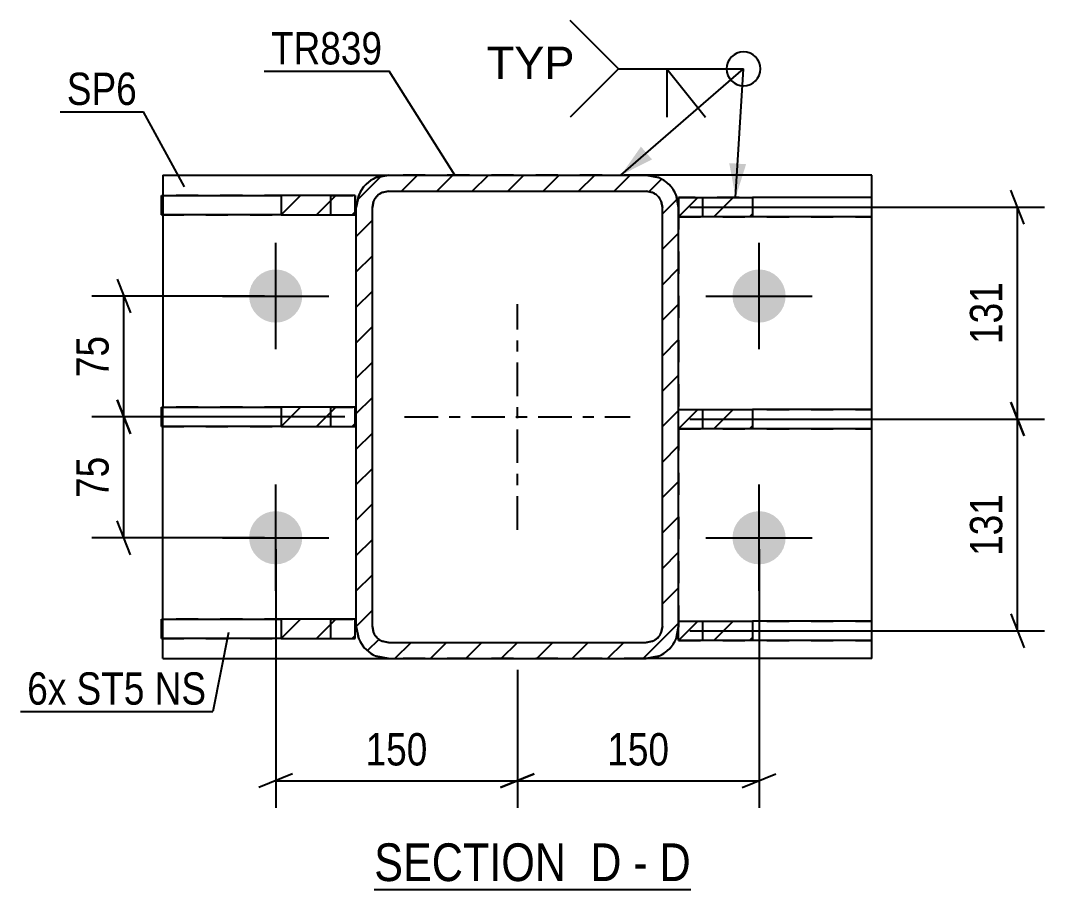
# Model space of a CAD drawing. Header units: millimetres. Extents: x -2250 to 594, y 0 to 1057.
# Drawn here: x -201.9 to -111.1, y 960.5 to 1037.6 of the extents above; entities that cross this region are included whole.
import ezdxf

# ---------------------------------------------------------------- set-up
doc = ezdxf.new("R2010")
doc.units = ezdxf.units.MM
doc.linetypes.add('DXK_LINE_DOT2', pattern=[3.9198, 1.9599, -1.9599])
doc.linetypes.add('DXK_LINE_DOT3', pattern=[5.9187, 2.979, -0.9799, 0.9799, -0.9799])
doc.styles.add('Arial', font='ARIAL.TTF', dxfattribs={"height": 0.2})
doc.styles.add('Arial Narrow', font='ARIALN.TTF', dxfattribs={"height": 0.2})

# ---------------------------------------------------------------- blocks, each defined once
blk = doc.blocks.new('Unknown-761553754-14 - 3026')
at = {"color": 6, "linetype": 'Continuous'}
blk.add_line((-170.575, 960.525), (-142.504, 960.525), dxfattribs=at)
at = {"color": 0, "linetype": 'Continuous'}
for points in [[(-152.466, 961.275), (-152.466, 964.775), (-170.575, 964.775), (-170.575, 961.275)], [(-148.648, 961.275), (-148.648, 964.775), (-151.416, 964.775), (-151.416, 961.275)], [(-146.323, 961.275), (-146.323, 964.775), (-147.598, 964.775), (-147.598, 961.275)], [(-142.504, 961.275), (-142.504, 964.775), (-145.273, 964.775), (-145.273, 961.275)]]:
    blk.add_wipeout(points, dxfattribs=at)
at = {"color": 7, "linetype": 'Continuous', "style": 'Arial Narrow'}
for s, height, p in [('SECTION ', 3.3405, (-170.575, 961.275)), ('D', 3.34, (-151.416, 961.275)), ('D', 3.34, (-145.273, 961.275)), ('-', 3.34, (-147.598, 961.275))]:
    blk.add_text(s, height=height, dxfattribs=at).set_placement(p)
blk = doc.blocks.new('Part-761553754-3178 - 3026')
at = {"linetype": 'Continuous'}
h = blk.add_hatch(dxfattribs=at)
h.set_pattern_fill('', scale=0.7, style=0, pattern_type=0)
h.set_pattern_definition([(45, (-143.5949, 1020.1657), (-1.57154, 1.57154), [])])
h.paths.add_polyline_path([(-143.595, 1021.88), (-143.595, 1020.166), (-137.044, 1020.166), (-137.044, 1021.88)])
at = {"color": 2, "linetype": 'Continuous'}
for p, q in [((-143.595, 1021.88), (-143.595, 1021.88)), ((-143.595, 1020.166), (-143.595, 1021.88)), ((-143.595, 1021.88), (-137.044, 1021.88)), ((-126.452, 1021.88), (-137.044, 1021.88)), ((-137.044, 1021.88), (-137.044, 1020.166)), ((-126.452, 1020.166), (-126.452, 1021.88)), ((-143.595, 1020.166), (-143.595, 1020.166)), ((-137.044, 1020.166), (-143.595, 1020.166)), ((-126.452, 1020.166), (-137.044, 1020.166))]:
    blk.add_line(p, q, dxfattribs=at)
at = {"color": 7, "linetype": 'DXK_LINE_DOT2'}
for p, q in [((-126.452, 1021.88), (-143.595, 1021.88)), ((-143.595, 1021.88), (-143.595, 1020.166)), ((-141.452, 1020.166), (-141.452, 1021.88)), ((-143.595, 1020.166), (-126.452, 1020.166))]:
    blk.add_line(p, q, dxfattribs=at)
blk = doc.blocks.new('Part-761553754-3173 - 3026')
at = {"linetype": 'Continuous'}
h = blk.add_hatch(dxfattribs=at)
h.set_pattern_fill('', scale=0.7, style=0, pattern_type=0)
h.set_pattern_definition([(45, (-143.5949, 982.5943), (-1.57154, 1.57154), [])])
h.paths.add_polyline_path([(-143.595, 984.309), (-143.595, 982.594), (-137.044, 982.594), (-137.044, 984.309)])
at = {"color": 2, "linetype": 'Continuous'}
for p, q in [((-143.595, 984.309), (-143.595, 984.309)), ((-143.595, 982.594), (-143.595, 984.309)), ((-143.595, 984.309), (-137.044, 984.309)), ((-126.452, 984.309), (-137.044, 984.309)), ((-137.044, 984.309), (-137.044, 982.594)), ((-126.452, 982.594), (-126.452, 984.309)), ((-143.595, 982.594), (-143.595, 982.594)), ((-137.044, 982.594), (-143.595, 982.594)), ((-126.452, 982.594), (-137.044, 982.594))]:
    blk.add_line(p, q, dxfattribs=at)
at = {"color": 7, "linetype": 'DXK_LINE_DOT2'}
for p, q in [((-143.595, 982.594), (-143.595, 984.309)), ((-143.595, 984.309), (-126.452, 984.309)), ((-141.452, 982.594), (-141.452, 984.309)), ((-143.595, 982.594), (-126.452, 982.594))]:
    blk.add_line(p, q, dxfattribs=at)
blk = doc.blocks.new('Part-761553754-3188 - 3026')
at = {"linetype": 'Continuous'}
h = blk.add_hatch(dxfattribs=at)
h.set_pattern_fill('', scale=0.7, style=0, pattern_type=0)
h.set_pattern_definition([(45, (-178.827, 982.78), (-1.57154, 1.57154), [])])
h.paths.add_polyline_path([(-178.827, 984.494), (-178.827, 982.78), (-172.276, 982.78), (-172.276, 984.494)])
at = {"color": 2, "linetype": 'Continuous'}
for p, q in [((-189.419, 984.494), (-178.827, 984.494)), ((-189.419, 982.78), (-189.419, 984.494)), ((-172.276, 984.494), (-178.827, 984.494)), ((-178.827, 984.494), (-178.827, 982.78)), ((-172.276, 984.494), (-172.276, 984.494)), ((-172.276, 982.78), (-172.276, 984.494)), ((-178.827, 982.78), (-189.419, 982.78)), ((-178.827, 982.78), (-172.276, 982.78)), ((-172.276, 982.78), (-172.276, 982.78))]:
    blk.add_line(p, q, dxfattribs=at)
at = {"color": 7, "linetype": 'DXK_LINE_DOT2'}
for p, q in [((-174.419, 984.494), (-189.419, 984.494)), ((-174.419, 982.78), (-174.419, 984.494)), ((-174.419, 984.494), (-172.276, 984.494)), ((-172.276, 982.78), (-172.276, 984.494)), ((-189.419, 982.78), (-172.276, 982.78))]:
    blk.add_line(p, q, dxfattribs=at)
blk = doc.blocks.new('Part-761553754-3183 - 3026')
at = {"linetype": 'Continuous'}
h = blk.add_hatch(dxfattribs=at)
h.set_pattern_fill('', scale=0.7, style=0, pattern_type=0)
h.set_pattern_definition([(45, (-143.5949, 1001.38), (-1.57154, 1.57154), [])])
h.paths.add_polyline_path([(-143.595, 1003.094), (-143.595, 1001.38), (-137.044, 1001.38), (-137.044, 1003.094)])
at = {"color": 2, "linetype": 'Continuous'}
for p, q in [((-143.595, 1003.094), (-143.595, 1003.094)), ((-143.595, 1001.38), (-143.595, 1003.094)), ((-143.595, 1003.094), (-137.044, 1003.094)), ((-126.452, 1003.094), (-137.044, 1003.094)), ((-137.044, 1003.094), (-137.044, 1001.38)), ((-126.452, 1001.38), (-126.452, 1003.094)), ((-143.595, 1001.38), (-143.595, 1001.38)), ((-137.044, 1001.38), (-143.595, 1001.38)), ((-126.452, 1001.38), (-137.044, 1001.38))]:
    blk.add_line(p, q, dxfattribs=at)
at = {"color": 7, "linetype": 'DXK_LINE_DOT2'}
for p, q in [((-143.595, 1001.38), (-143.595, 1003.094)), ((-143.595, 1003.094), (-126.452, 1003.094)), ((-141.452, 1001.38), (-141.452, 1003.094)), ((-143.595, 1001.38), (-126.452, 1001.38))]:
    blk.add_line(p, q, dxfattribs=at)
blk = doc.blocks.new('Part-761553754-3257 - 3026')
at = {"linetype": 'Continuous'}
h = blk.add_hatch(dxfattribs=at)
h.set_pattern_fill('', scale=0.7, style=0, pattern_type=0)
h.set_pattern_definition([(45, (-172.1663, 983.8522), (-1.57154, 1.57154), [])])
h.paths.add_polyline_path([(-172.166, 1020.995), (-172.166, 983.852), (-171.949, 982.759), (-171.329, 981.832), (-170.403, 981.212), (-169.309, 980.995), (-146.452, 980.995), (-145.359, 981.212), (-144.432, 981.832), (-143.812, 982.759), (-143.595, 983.852), (-143.595, 1020.995), (-143.812, 1022.088), (-144.432, 1023.015), (-145.359, 1023.635), (-146.452, 1023.852), (-169.309, 1023.852), (-170.403, 1023.635), (-171.329, 1023.015), (-171.949, 1022.088)])
h.paths.add_polyline_path([(-170.319, 1022.005), (-169.856, 1022.315), (-169.309, 1022.424), (-146.452, 1022.424), (-145.905, 1022.315), (-145.442, 1022.005), (-145.132, 1021.542), (-145.023, 1020.995), (-145.023, 983.852), (-145.132, 983.305), (-145.442, 982.842), (-145.905, 982.532), (-146.452, 982.424), (-169.309, 982.424), (-169.856, 982.532), (-170.319, 982.842), (-170.629, 983.305), (-170.738, 983.852), (-170.738, 1020.995), (-170.629, 1021.542)])
at = {"color": 7, "linetype": 'DXK_LINE_DOT2'}
for p, q in [((-170.403, 1023.635), (-169.309, 1023.852)), ((-169.309, 1023.852), (-146.452, 1023.852)), ((-146.452, 1023.852), (-145.359, 1023.635)), ((-169.309, 1022.424), (-169.856, 1022.315)), ((-169.309, 1022.424), (-146.452, 1022.424)), ((-145.905, 1022.315), (-146.452, 1022.424)), ((-172.166, 1020.995), (-171.949, 1022.088)), ((-170.629, 1021.542), (-170.738, 1020.995)), ((-145.023, 1020.995), (-145.132, 1021.542)), ((-143.812, 1022.088), (-143.595, 1020.995)), ((-172.166, 983.852), (-172.166, 1020.995)), ((-170.738, 983.852), (-170.738, 1020.995)), ((-145.023, 983.852), (-145.023, 1020.995)), ((-143.595, 1020.995), (-143.595, 983.852)), ((-172.166, 983.852), (-172.166, 983.852)), ((-171.949, 982.759), (-172.166, 983.852)), ((-170.738, 983.852), (-170.629, 983.305)), ((-145.132, 983.305), (-145.023, 983.852)), ((-143.595, 983.852), (-143.812, 982.759)), ((-169.856, 982.532), (-169.309, 982.424)), ((-169.309, 982.424), (-146.452, 982.424)), ((-146.452, 982.424), (-145.905, 982.532)), ((-169.309, 980.995), (-170.403, 981.212)), ((-169.309, 980.995), (-146.452, 980.995)), ((-145.359, 981.212), (-146.452, 980.995))]:
    blk.add_line(p, q, dxfattribs=at)
at = {"color": 2, "linetype": 'Continuous'}
for p, q in [((-169.309, 1023.852), (-170.403, 1023.635)), ((-169.309, 1023.852), (-169.309, 1023.852)), ((-169.309, 1023.852), (-146.452, 1023.852)), ((-146.452, 1023.852), (-146.452, 1023.852)), ((-145.359, 1023.635), (-146.452, 1023.852)), ((-169.856, 1022.315), (-169.309, 1022.424)), ((-169.309, 1022.424), (-169.309, 1022.424)), ((-169.309, 1022.424), (-146.452, 1022.424)), ((-146.452, 1022.424), (-146.452, 1022.424)), ((-146.452, 1022.424), (-145.905, 1022.315)), ((-171.949, 1022.088), (-172.166, 1020.995)), ((-170.738, 1020.995), (-170.629, 1021.542)), ((-145.132, 1021.542), (-145.023, 1020.995)), ((-143.595, 1020.995), (-143.812, 1022.088)), ((-172.166, 1020.995), (-172.166, 1020.995)), ((-172.166, 983.852), (-172.166, 1020.995)), ((-170.738, 1020.995), (-170.738, 1020.995)), ((-170.738, 983.852), (-170.738, 1020.995)), ((-145.023, 1020.995), (-145.023, 1020.995)), ((-145.023, 983.852), (-145.023, 1020.995)), ((-143.595, 1020.995), (-143.595, 1020.995)), ((-143.595, 983.852), (-143.595, 1020.995)), ((-172.166, 983.852), (-172.166, 983.852)), ((-172.166, 983.852), (-171.949, 982.759)), ((-170.738, 983.852), (-170.738, 983.852)), ((-170.629, 983.305), (-170.738, 983.852)), ((-145.023, 983.852), (-145.132, 983.305)), ((-145.023, 983.852), (-145.023, 983.852)), ((-143.812, 982.759), (-143.595, 983.852)), ((-143.595, 983.852), (-143.595, 983.852)), ((-169.309, 982.424), (-169.856, 982.532)), ((-169.309, 982.424), (-169.309, 982.424)), ((-169.309, 982.424), (-146.452, 982.424)), ((-145.905, 982.532), (-146.452, 982.424)), ((-146.452, 982.424), (-146.452, 982.424)), ((-170.403, 981.212), (-169.309, 980.995)), ((-169.309, 980.995), (-169.309, 980.995)), ((-169.309, 980.995), (-146.452, 980.995)), ((-146.452, 980.995), (-145.359, 981.212)), ((-146.452, 980.995), (-146.452, 980.995))]:
    blk.add_line(p, q, dxfattribs=at)
at = {"color": 7, "linetype": 'DXK_LINE_DOT3'}
for p, q in [((-157.881, 992.424), (-157.881, 1012.424)), ((-167.881, 1002.424), (-147.881, 1002.424))]:
    blk.add_line(p, q, dxfattribs=at)
at = {"color": 7, "linetype": 'DXK_LINE_DOT2'}
for centre, radius, start, end in [((-169.309, 1020.995), 2.857, 112.5, 157.5), ((-146.452, 1020.995), 2.857, 22.5, 67.5), ((-169.309, 1020.995), 1.429, 112.5, 157.5), ((-146.452, 1020.995), 1.429, 22.5, 67.5), ((-169.309, 983.852), 1.429, 202.5, 247.5), ((-146.452, 983.852), 1.429, 292.5, 337.5), ((-169.309, 983.852), 2.857, 202.5, 247.5), ((-146.452, 983.852), 2.857, 292.5, 337.5)]:
    blk.add_arc(centre, radius, start, end, dxfattribs=at)
at = {"color": 2, "linetype": 'Continuous'}
for centre, radius, start, end in [((-169.309, 1020.995), 2.857, 112.5, 157.5), ((-146.452, 1020.995), 2.857, 22.5, 67.5), ((-169.309, 1020.995), 1.429, 112.5, 157.5), ((-146.452, 1020.995), 1.429, 22.5, 67.5), ((-169.309, 983.852), 1.429, 202.5, 247.5), ((-146.452, 983.852), 1.429, 292.5, 337.5), ((-169.309, 983.852), 2.857, 202.5, 247.5), ((-146.452, 983.852), 2.857, 292.5, 337.5)]:
    blk.add_arc(centre, radius, start, end, dxfattribs=at)
blk = doc.blocks.new('Part-761553754-3193 - 3026')
at = {"linetype": 'Continuous'}
h = blk.add_hatch(dxfattribs=at)
h.set_pattern_fill('', scale=0.7, style=0, pattern_type=0)
h.set_pattern_definition([(45, (-178.827, 1020.3514), (-1.57154, 1.57154), [])])
h.paths.add_polyline_path([(-178.827, 1022.066), (-178.827, 1020.351), (-172.276, 1020.351), (-172.276, 1022.066)])
at = {"color": 2, "linetype": 'Continuous'}
for p, q in [((-189.419, 1022.066), (-178.827, 1022.066)), ((-189.419, 1020.351), (-189.419, 1022.066)), ((-172.276, 1022.066), (-178.827, 1022.066)), ((-178.827, 1022.066), (-178.827, 1020.351)), ((-172.276, 1022.066), (-172.276, 1022.066)), ((-172.276, 1020.351), (-172.276, 1022.066)), ((-178.827, 1020.351), (-189.419, 1020.351)), ((-178.827, 1020.351), (-172.276, 1020.351)), ((-172.276, 1020.351), (-172.276, 1020.351))]:
    blk.add_line(p, q, dxfattribs=at)
at = {"color": 7, "linetype": 'DXK_LINE_DOT2'}
for p, q in [((-174.419, 1022.066), (-189.419, 1022.066)), ((-174.419, 1020.351), (-174.419, 1022.066)), ((-174.419, 1022.066), (-172.276, 1022.066)), ((-172.276, 1022.066), (-172.276, 1020.351)), ((-189.419, 1020.351), (-172.276, 1020.351))]:
    blk.add_line(p, q, dxfattribs=at)
blk = doc.blocks.new('Part-761553754-3198 - 3026')
at = {"linetype": 'Continuous'}
h = blk.add_hatch(dxfattribs=at)
h.set_pattern_fill('', scale=0.7, style=0, pattern_type=0)
h.set_pattern_definition([(45, (-178.827, 1001.5657), (-1.57154, 1.57154), [])])
h.paths.add_polyline_path([(-178.827, 1003.28), (-178.827, 1001.566), (-172.276, 1001.566), (-172.276, 1003.28)])
at = {"color": 2, "linetype": 'Continuous'}
for p, q in [((-189.419, 1003.28), (-178.827, 1003.28)), ((-189.419, 1001.566), (-189.419, 1003.28)), ((-172.276, 1003.28), (-178.827, 1003.28)), ((-178.827, 1003.28), (-178.827, 1001.566)), ((-172.276, 1003.28), (-172.276, 1003.28)), ((-172.276, 1001.566), (-172.276, 1003.28)), ((-178.827, 1001.566), (-189.419, 1001.566)), ((-178.827, 1001.566), (-172.276, 1001.566)), ((-172.276, 1001.566), (-172.276, 1001.566))]:
    blk.add_line(p, q, dxfattribs=at)
at = {"color": 7, "linetype": 'DXK_LINE_DOT2'}
for p, q in [((-174.419, 1003.28), (-189.419, 1003.28)), ((-174.419, 1001.566), (-174.419, 1003.28)), ((-174.419, 1003.28), (-172.276, 1003.28)), ((-172.276, 1001.566), (-172.276, 1003.28)), ((-189.419, 1001.566), (-172.276, 1001.566))]:
    blk.add_line(p, q, dxfattribs=at)
blk = doc.blocks.new('Part-761553754-3251 - 3026')
at = {"color": 2, "linetype": 'Continuous'}
for p, q in [((-189.309, 1023.852), (-189.309, 1022.066)), ((-189.309, 1023.852), (-169.309, 1023.852)), ((-126.452, 1023.852), (-146.452, 1023.852)), ((-126.452, 980.995), (-126.452, 1023.852)), ((-189.309, 1020.351), (-189.309, 1003.28)), ((-189.309, 984.494), (-189.309, 1001.566)), ((-189.309, 980.995), (-189.309, 982.78)), ((-189.309, 980.995), (-169.309, 980.995)), ((-126.452, 980.995), (-146.452, 980.995))]:
    blk.add_line(p, q, dxfattribs=at)
at = {"color": 7, "linetype": 'DXK_LINE_DOT2'}
for p, q in [((-146.452, 1023.852), (-169.309, 1023.852)), ((-189.309, 1022.066), (-189.309, 1020.351)), ((-189.309, 1001.566), (-189.309, 1003.28)), ((-189.309, 982.78), (-189.309, 984.494)), ((-146.452, 980.995), (-169.309, 980.995))]:
    blk.add_line(p, q, dxfattribs=at)
blk = doc.blocks.new('Bolt-761553754-3292 - 3026')
at = {"linetype": 'Continuous'}
for points in [[(-181.666, 1013.138, -1), (-176.952, 1013.138, -1)], [(-138.809, 1013.138, -1), (-134.095, 1013.138, -1)], [(-181.666, 991.709, -1), (-176.952, 991.709, -1)], [(-138.809, 991.709, -1), (-134.095, 991.709, -1)]]:
    blk.add_hatch(color=1, dxfattribs=at).paths.add_polyline_path(points)
at = {"color": 1, "linetype": 'Continuous'}
for p, q in [((-179.309, 1008.424), (-179.309, 1017.852)), ((-136.452, 1008.424), (-136.452, 1017.852)), ((-184.023, 1013.138), (-174.595, 1013.138)), ((-141.166, 1013.138), (-131.738, 1013.138)), ((-179.309, 986.995), (-179.309, 996.424)), ((-136.452, 986.995), (-136.452, 996.424)), ((-184.023, 991.709), (-174.595, 991.709)), ((-141.166, 991.709), (-131.738, 991.709))]:
    blk.add_line(p, q, dxfattribs=at)
blk = doc.blocks.new('StraightDimension-761553754-24705 - 3026')
at = {"color": 7, "linetype": 'Continuous'}
for p, q in [((-193.375, 1003.924), (-192.175, 1000.924)), ((-173.166, 1002.424), (-195.625, 1002.424)), ((-192.775, 991.709), (-192.775, 1002.424)), ((-192.175, 990.209), (-193.375, 993.209)), ((-180.309, 991.709), (-195.625, 991.709))]:
    blk.add_line(p, q, dxfattribs=at)
at = {"color": 0}
blk.add_wipeout([(-193.525, 999.495), (-197.725, 999.495), (-197.725, 994.638), (-193.525, 994.638)], dxfattribs=at)
at = {"color": 3, "style": 'Arial Narrow'}
blk.add_text('75', height=2.8633, rotation=90.00021, dxfattribs=at).set_placement((-194.125, 995.238))
blk = doc.blocks.new('StraightDimension-761553754-3353 - 3026')
at = {"color": 7, "linetype": 'Continuous'}
for p, q in [((-179.309, 990.709), (-179.309, 967.775)), ((-157.881, 979.995), (-157.881, 967.775)), ((-177.809, 970.775), (-180.809, 969.575)), ((-159.381, 969.575), (-156.381, 970.775)), ((-179.309, 970.175), (-157.881, 970.175))]:
    blk.add_line(p, q, dxfattribs=at)
at = {"color": 0}
blk.add_wipeout([(-165.253, 970.925), (-165.253, 975.125), (-171.937, 975.125), (-171.937, 970.925)], dxfattribs=at)
at = {"color": 3, "style": 'Arial Narrow'}
blk.add_text('150', height=2.8633, dxfattribs=at).set_placement((-171.337, 971.525))
blk = doc.blocks.new('StraightDimension-761553754-3298 - 3026')
at = {"color": 7, "linetype": 'Continuous'}
for p, q in [((-112.943, 1019.523), (-114.143, 1022.523)), ((-142.595, 1021.023), (-111.143, 1021.023)), ((-113.543, 1002.237), (-113.543, 1021.023)), ((-114.143, 1003.737), (-112.943, 1000.737)), ((-142.595, 1002.237), (-111.143, 1002.237))]:
    blk.add_line(p, q, dxfattribs=at)
at = {"color": 0}
blk.add_wipeout([(-114.293, 1014.972), (-118.493, 1014.972), (-118.493, 1008.288), (-114.293, 1008.288)], dxfattribs=at)
at = {"color": 3, "style": 'Arial Narrow'}
blk.add_text('131', height=2.8633, rotation=90.00021, dxfattribs=at).set_placement((-114.893, 1008.888))
blk = doc.blocks.new('StraightDimension-761553754-3305 - 3026')
at = {"color": 7, "linetype": 'Continuous'}
for p, q in [((-112.943, 1000.737), (-114.143, 1003.737)), ((-142.595, 1002.237), (-111.143, 1002.237)), ((-113.543, 983.451), (-113.543, 1002.237)), ((-114.143, 984.951), (-112.943, 981.951)), ((-142.595, 983.451), (-111.143, 983.451))]:
    blk.add_line(p, q, dxfattribs=at)
at = {"color": 0}
blk.add_wipeout([(-114.293, 996.186), (-118.493, 996.186), (-118.493, 989.502), (-114.293, 989.502)], dxfattribs=at)
at = {"color": 3, "style": 'Arial Narrow'}
blk.add_text('131', height=2.8633, rotation=90.00021, dxfattribs=at).set_placement((-114.893, 990.102))
blk = doc.blocks.new('StraightDimension-761553754-3347 - 3026')
at = {"color": 7, "linetype": 'Continuous'}
for p, q in [((-136.452, 990.709), (-136.452, 967.775)), ((-157.881, 979.995), (-157.881, 967.775)), ((-156.381, 970.775), (-159.381, 969.575)), ((-137.952, 969.575), (-134.952, 970.775)), ((-157.881, 970.175), (-136.452, 970.175))]:
    blk.add_line(p, q, dxfattribs=at)
at = {"color": 0}
blk.add_wipeout([(-143.824, 970.925), (-143.824, 975.125), (-150.508, 975.125), (-150.508, 970.925)], dxfattribs=at)
at = {"color": 3, "style": 'Arial Narrow'}
blk.add_text('150', height=2.8633, dxfattribs=at).set_placement((-149.908, 971.525))
blk = doc.blocks.new('StraightDimension-761553754-24704 - 3026')
at = {"color": 7, "linetype": 'Continuous'}
for p, q in [((-193.375, 1014.638), (-192.175, 1011.638)), ((-180.309, 1013.138), (-195.625, 1013.138)), ((-192.775, 1002.424), (-192.775, 1013.138)), ((-192.175, 1000.924), (-193.375, 1003.924)), ((-173.166, 1002.424), (-195.625, 1002.424))]:
    blk.add_line(p, q, dxfattribs=at)
at = {"color": 0}
blk.add_wipeout([(-193.525, 1010.209), (-197.725, 1010.209), (-197.725, 1005.353), (-193.525, 1005.353)], dxfattribs=at)
at = {"color": 3, "style": 'Arial Narrow'}
blk.add_text('75', height=2.8633, rotation=90.00021, dxfattribs=at).set_placement((-194.125, 1005.953))
blk = doc.blocks.new('Mark-761553754-3247 - 3026')
at = {"color": 30, "linetype": 'Continuous'}
for p in [(-198.427, 1029.48), (-187.406, 1022.829)]:
    blk.add_line(p, (-191.016, 1029.48), dxfattribs=at)
at = {"color": 0}
blk.add_wipeout([(-191.616, 1030.08), (-191.616, 1033.08), (-197.827, 1033.08), (-197.827, 1030.08)], dxfattribs=at)
blk.add_wipeout([(-191.616, 1030.08), (-191.616, 1033.08), (-197.827, 1033.08), (-197.827, 1030.08)], dxfattribs=at)
at = {"color": 3, "style": 'Arial Narrow'}
blk.add_text('SP6', height=2.8633, dxfattribs=at).set_placement((-197.827, 1030.08))
blk = doc.blocks.new('Mark-761553754-3253 - 3026')
at = {"color": 30, "linetype": 'Continuous'}
for p in [(-180.325, 1033.072), (-163.44, 1023.852)]:
    blk.add_line(p, (-169.261, 1033.072), dxfattribs=at)
at = {"color": 0}
blk.add_wipeout([(-169.861, 1033.672), (-169.861, 1036.672), (-179.725, 1036.672), (-179.725, 1033.672)], dxfattribs=at)
blk.add_wipeout([(-169.861, 1033.672), (-169.861, 1036.672), (-179.725, 1036.672), (-179.725, 1033.672)], dxfattribs=at)
at = {"color": 3, "style": 'Arial Narrow'}
blk.add_text('TR839', height=2.8633, dxfattribs=at).set_placement((-179.725, 1033.672))
blk = doc.blocks.new('WeldMark-761553754-3359 - 3026')
at = {"linetype": 'Continuous'}
for points in [[(-145.942, 1025.251), (-148.699, 1023.852), (-146.924, 1026.384)], [(-137.599, 1024.828), (-138.533, 1021.88), (-139.096, 1024.921)]]:
    blk.add_hatch(color=30, dxfattribs=at).paths.add_polyline_path(points)
at = {"color": 30, "linetype": 'Continuous'}
for p in [(-148.926, 1033.282), (-148.699, 1023.852), (-138.533, 1021.88)]:
    blk.add_line(p, (-137.826, 1033.282), dxfattribs=at)
at = {"color": 3, "linetype": 'Continuous'}
for q in [(-141.212, 1028.997), (-144.641, 1028.997)]:
    blk.add_line((-144.641, 1033.282), q, dxfattribs=at)
for start, end in [(90, 270), (270, 90)]:
    blk.add_arc((-137.826, 1033.282), 1.5, start, end, dxfattribs=at)
at = {"color": 0, "linetype": 'Continuous'}
blk.add_wipeout([(-152.826, 1032.382), (-152.826, 1035.382), (-160.602, 1035.382), (-160.602, 1032.382)], dxfattribs=at)
blk.add_wipeout([(-152.826, 1032.382), (-152.826, 1035.382), (-160.602, 1035.382), (-160.602, 1032.382)], dxfattribs=at)
at = {"color": 3, "linetype": 'Continuous'}
for q in [(-153.212, 1037.568), (-153.212, 1028.997)]:
    blk.add_line((-148.926, 1033.282), q, dxfattribs=at)
at = {"color": 3, "linetype": 'Continuous', "style": 'Arial'}
blk.add_text('TYP', height=2.8652, dxfattribs=at).set_placement((-160.602, 1032.382))
blk = doc.blocks.new('MarkSet-761553754-3417 - 3026')
at = {"color": 30, "linetype": 'Continuous'}
for p in [(-183.49, 983.307), (-201.937, 976.316)]:
    blk.add_line(p, (-184.874, 976.316), dxfattribs=at)
at = {"color": 0}
for points in [[(-197.865, 976.916), (-197.865, 979.916), (-201.337, 979.916), (-201.337, 976.916)], [(-190.939, 976.916), (-190.939, 979.916), (-196.965, 979.916), (-196.965, 976.916)], [(-185.474, 976.916), (-185.474, 979.916), (-190.039, 979.916), (-190.039, 976.916)]]:
    blk.add_wipeout(points, dxfattribs=at)
for points in [[(-197.865, 976.916), (-197.865, 979.916), (-201.337, 979.916), (-201.337, 976.916)], [(-190.939, 976.916), (-190.939, 979.916), (-196.965, 979.916), (-196.965, 976.916)], [(-185.474, 976.916), (-185.474, 979.916), (-190.039, 979.916), (-190.039, 976.916)]]:
    blk.add_wipeout(points, dxfattribs=at)
at = {"color": 3, "style": 'Arial Narrow'}
for s, p in [('6x', (-201.337, 976.916)), ('ST5', (-196.965, 976.916)), ('NS', (-190.039, 976.916))]:
    blk.add_text(s, height=2.8633, dxfattribs=at).set_placement(p)

msp = doc.modelspace()

# ---------------------------------------------------------------- block references
for name in ['Part-761553754-3251 - 3026', 'Part-761553754-3257 - 3026', 'Part-761553754-3193 - 3026', 'Part-761553754-3178 - 3026', 'Bolt-761553754-3292 - 3026', 'Part-761553754-3198 - 3026', 'Part-761553754-3183 - 3026', 'Part-761553754-3188 - 3026', 'Part-761553754-3173 - 3026', 'Unknown-761553754-14 - 3026']:
    msp.add_blockref(name, (0, 0))

# ---------------------------------------------------------------- next in the draw order: block references
for name in ['Mark-761553754-3253 - 3026', 'Mark-761553754-3247 - 3026', 'StraightDimension-761553754-3298 - 3026', 'StraightDimension-761553754-24705 - 3026', 'MarkSet-761553754-3417 - 3026']:
    msp.add_blockref(name, (0, 0))

# ---------------------------------------------------------------- next in the draw order: block references
for name in ['WeldMark-761553754-3359 - 3026', 'StraightDimension-761553754-24704 - 3026', 'StraightDimension-761553754-3305 - 3026', 'StraightDimension-761553754-3353 - 3026']:
    msp.add_blockref(name, (0, 0))

# ---------------------------------------------------------------- next in the draw order: block references
msp.add_blockref('StraightDimension-761553754-3347 - 3026', (0, 0))

doc.saveas('drawing.dxf')
